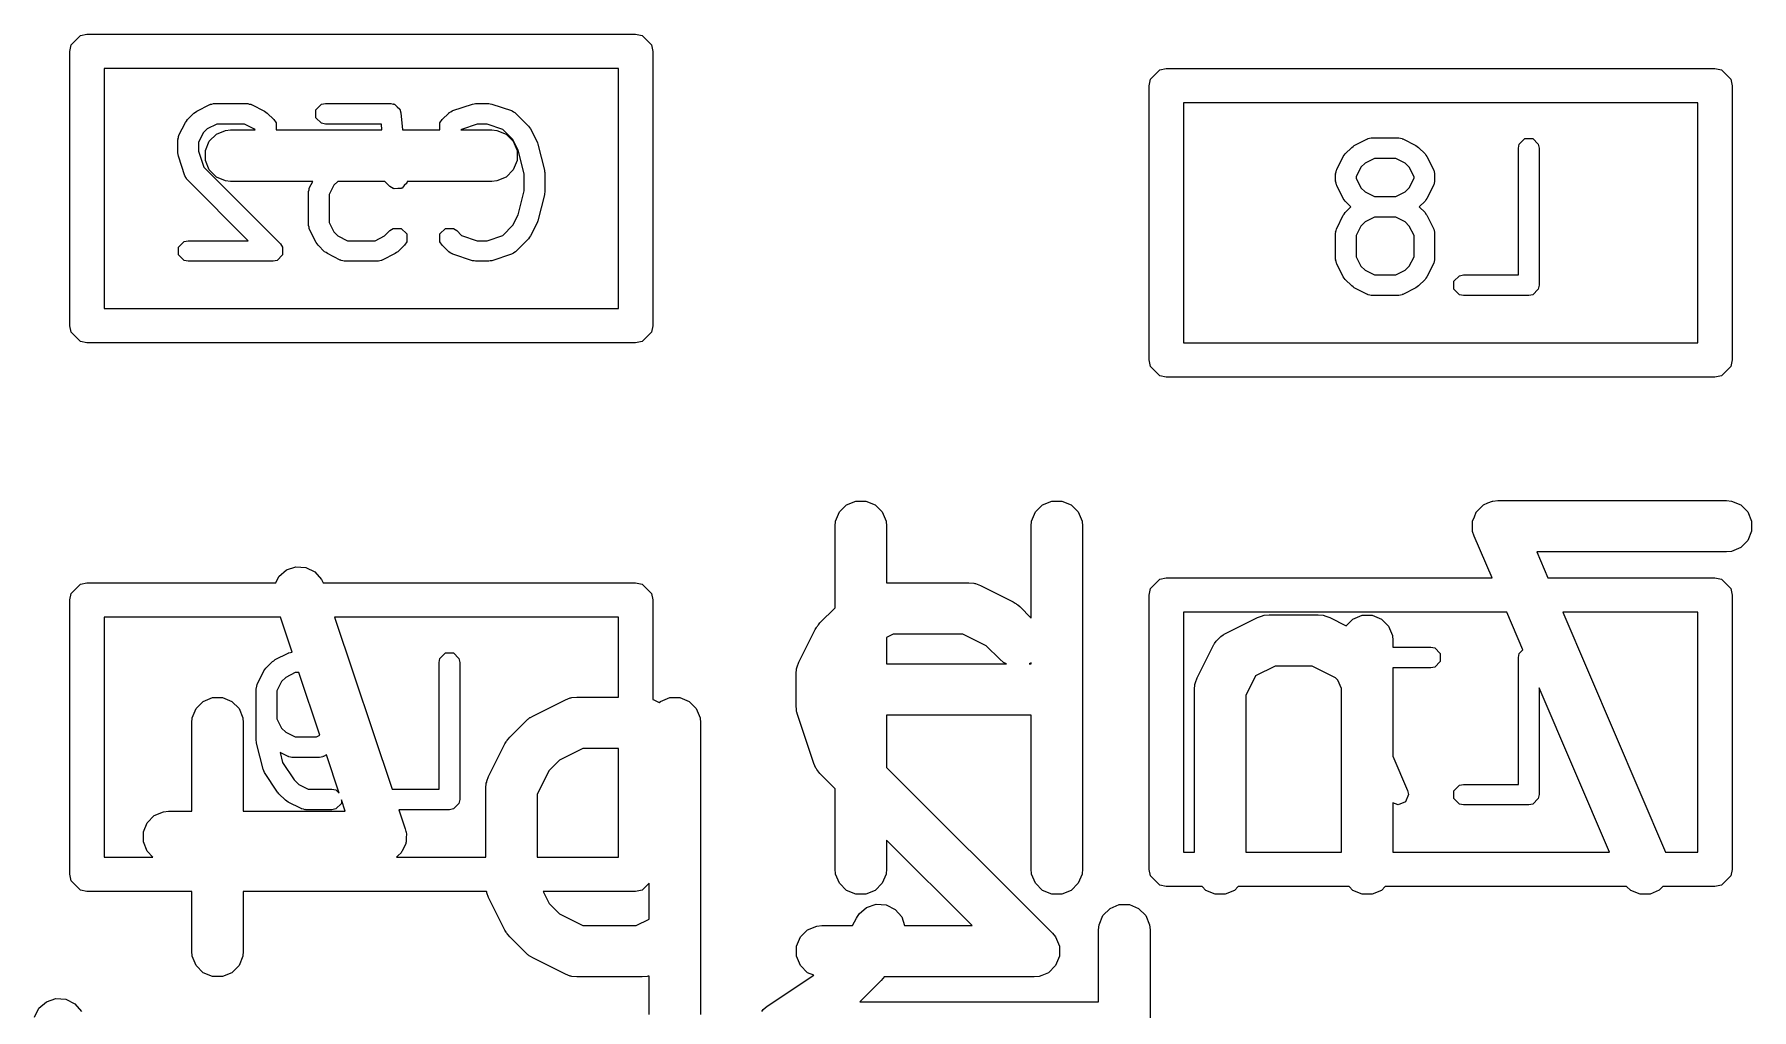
# Model space of a CAD drawing. Header units: inches. Extents: x -2.1 to 1.75, y 0.25 to 2.74.
# Drawn here: x -1.2905 to -1.0934, y 2.2031 to 2.3152 of the extents above; entities that cross this region are included whole.
import ezdxf

# ---------------------------------------------------------------- set-up
doc = ezdxf.new("R2010")
doc.units = ezdxf.units.IN
doc.header["$MEASUREMENT"] = 0
doc.layers.add('BLACK', color=250, linetype='CONTINUOUS')

msp = doc.modelspace()

# ---------------------------------------------------------------- linework, layer by layer
at = {"layer": 'BLACK', "linetype": 'CONTINUOUS'}
for p, q in [((-1.28631, 2.31394), (-1.28524, 2.31501)), ((-1.28524, 2.31501), (-1.28449, 2.31516)), ((-1.28449, 2.31516), (-1.2215, 2.31516)), ((-1.2215, 2.31516), (-1.22074, 2.31501)), ((-1.22074, 2.31501), (-1.21968, 2.31394)), ((-1.28646, 2.31319), (-1.28631, 2.31394)), ((-1.28646, 2.28169), (-1.28646, 2.31319)), ((-1.21968, 2.31394), (-1.21953, 2.31319)), ((-1.21953, 2.31319), (-1.21953, 2.28169)), ((-1.28252, 2.31122), (-1.28252, 2.28366)), ((-1.22346, 2.31122), (-1.28252, 2.31122)), ((-1.22346, 2.28366), (-1.22346, 2.31122)), ((-1.16241, 2.31001), (-1.16134, 2.31107)), ((-1.16134, 2.31107), (-1.16059, 2.31122)), ((-1.16059, 2.31122), (-1.0976, 2.31122)), ((-1.0976, 2.31122), (-1.09685, 2.31107)), ((-1.09685, 2.31107), (-1.09578, 2.31001)), ((-1.16256, 2.30925), (-1.16241, 2.31001)), ((-1.16256, 2.27776), (-1.16256, 2.30925)), ((-1.09578, 2.31001), (-1.09563, 2.30925)), ((-1.09563, 2.30925), (-1.09563, 2.27776)), ((-1.27189, 2.30633), (-1.27039, 2.30708)), ((-1.27039, 2.30708), (-1.27034, 2.3071)), ((-1.27034, 2.3071), (-1.27032, 2.30712)), ((-1.27032, 2.30712), (-1.27013, 2.30715)), ((-1.27013, 2.30715), (-1.26995, 2.3072)), ((-1.26995, 2.3072), (-1.26992, 2.3072)), ((-1.26992, 2.3072), (-1.26987, 2.30721)), ((-1.26987, 2.30721), (-1.26612, 2.30721)), ((-1.26612, 2.30721), (-1.26606, 2.3072)), ((-1.26606, 2.3072), (-1.26603, 2.3072)), ((-1.26603, 2.3072), (-1.26585, 2.30715)), ((-1.26585, 2.30715), (-1.26566, 2.30712)), ((-1.26566, 2.30712), (-1.26564, 2.3071)), ((-1.26564, 2.3071), (-1.26559, 2.30708)), ((-1.26559, 2.30708), (-1.26409, 2.30633)), ((-1.25821, 2.30648), (-1.25757, 2.30712)), ((-1.25821, 2.30557), (-1.25821, 2.30648)), ((-1.25757, 2.30712), (-1.25712, 2.30721)), ((-1.25712, 2.30721), (-1.24962, 2.30721)), ((-1.24962, 2.30721), (-1.24934, 2.30715)), ((-1.24934, 2.30715), (-1.24928, 2.30716)), ((-1.24928, 2.30716), (-1.24925, 2.30713)), ((-1.24925, 2.30713), (-1.24917, 2.30712)), ((-1.24917, 2.30712), (-1.24888, 2.30684)), ((-1.24888, 2.30684), (-1.24858, 2.30658)), ((-1.24858, 2.30658), (-1.24855, 2.3065)), ((-1.24855, 2.3065), (-1.24853, 2.30648)), ((-1.24853, 2.30648), (-1.24853, 2.30642)), ((-1.24249, 2.3064), (-1.24024, 2.30715)), ((-1.24024, 2.30715), (-1.24005, 2.30717)), ((-1.24005, 2.30717), (-1.23987, 2.30721)), ((-1.23987, 2.30721), (-1.23837, 2.30721)), ((-1.23837, 2.30721), (-1.23818, 2.30717)), ((-1.23818, 2.30717), (-1.238, 2.30715)), ((-1.238, 2.30715), (-1.23575, 2.3064)), ((-1.15862, 2.30728), (-1.15862, 2.27972)), ((-1.09957, 2.30728), (-1.15862, 2.30728)), ((-1.09957, 2.27972), (-1.09957, 2.30728)), ((-1.27392, 2.30356), (-1.27317, 2.30505)), ((-1.27317, 2.30505), (-1.27306, 2.3052)), ((-1.27306, 2.3052), (-1.27295, 2.30536)), ((-1.27295, 2.30536), (-1.2722, 2.30611)), ((-1.2722, 2.30611), (-1.27204, 2.30622)), ((-1.27204, 2.30622), (-1.27189, 2.30633)), ((-1.26959, 2.30485), (-1.27067, 2.30431)), ((-1.26639, 2.30485), (-1.26959, 2.30485)), ((-1.26532, 2.30431), (-1.26639, 2.30485)), ((-1.26409, 2.30633), (-1.26394, 2.30622)), ((-1.26394, 2.30622), (-1.26378, 2.30611)), ((-1.26378, 2.30611), (-1.26303, 2.30536)), ((-1.26303, 2.30536), (-1.26277, 2.30498)), ((-1.26277, 2.30498), (-1.26277, 2.30418)), ((-1.25757, 2.30494), (-1.25821, 2.30557)), ((-1.25712, 2.30485), (-1.25757, 2.30494)), ((-1.25069, 2.30485), (-1.25712, 2.30485)), ((-1.25062, 2.30418), (-1.25069, 2.30485)), ((-1.24853, 2.30642), (-1.24844, 2.30614)), ((-1.24844, 2.30614), (-1.24825, 2.30418)), ((-1.24396, 2.30498), (-1.2437, 2.30536)), ((-1.24396, 2.30418), (-1.24396, 2.30498)), ((-1.2437, 2.30536), (-1.24295, 2.30611)), ((-1.24295, 2.30611), (-1.2429, 2.30614)), ((-1.2429, 2.30614), (-1.24289, 2.30617)), ((-1.24289, 2.30617), (-1.24273, 2.30626)), ((-1.24273, 2.30626), (-1.24257, 2.30637)), ((-1.24257, 2.30637), (-1.24254, 2.30637)), ((-1.24254, 2.30637), (-1.24249, 2.3064)), ((-1.23968, 2.30485), (-1.24148, 2.30424)), ((-1.23856, 2.30485), (-1.23968, 2.30485)), ((-1.23676, 2.30424), (-1.23856, 2.30485)), ((-1.23575, 2.3064), (-1.23569, 2.30637)), ((-1.23569, 2.30637), (-1.23567, 2.30637)), ((-1.23567, 2.30637), (-1.23551, 2.30626)), ((-1.23551, 2.30626), (-1.23535, 2.30617)), ((-1.23535, 2.30617), (-1.23533, 2.30614)), ((-1.23533, 2.30614), (-1.23528, 2.30611)), ((-1.23528, 2.30611), (-1.23378, 2.30461)), ((-1.23378, 2.30461), (-1.23368, 2.30445)), ((-1.27405, 2.30303), (-1.27403, 2.30308)), ((-1.27405, 2.30153), (-1.27405, 2.30303)), ((-1.27404, 2.30311), (-1.27399, 2.30329)), ((-1.27403, 2.30308), (-1.27404, 2.30311)), ((-1.27399, 2.30329), (-1.27396, 2.30348)), ((-1.27396, 2.30348), (-1.27394, 2.3035)), ((-1.27394, 2.3035), (-1.27392, 2.30356)), ((-1.27114, 2.30383), (-1.27168, 2.30275)), ((-1.27168, 2.30275), (-1.27168, 2.30172)), ((-1.27067, 2.30431), (-1.27114, 2.30383)), ((-1.27089, 2.3018), (-1.27045, 2.30287)), ((-1.27045, 2.30287), (-1.26963, 2.30368)), ((-1.26963, 2.30368), (-1.26857, 2.30412)), ((-1.26857, 2.30412), (-1.26799, 2.30418)), ((-1.26799, 2.30418), (-1.26519, 2.30418)), ((-1.26519, 2.30418), (-1.26532, 2.30431)), ((-1.26277, 2.30418), (-1.25062, 2.30418)), ((-1.24825, 2.30418), (-1.24396, 2.30418)), ((-1.24148, 2.30424), (-1.24155, 2.30418)), ((-1.24155, 2.30418), (-1.23799, 2.30418)), ((-1.23799, 2.30418), (-1.23742, 2.30412)), ((-1.23742, 2.30412), (-1.23635, 2.30368)), ((-1.23559, 2.30308), (-1.23676, 2.30424)), ((-1.23635, 2.30368), (-1.23554, 2.30287)), ((-1.23498, 2.30186), (-1.23559, 2.30308)), ((-1.23554, 2.30287), (-1.2351, 2.3018)), ((-1.23368, 2.30445), (-1.23356, 2.3043)), ((-1.23356, 2.3043), (-1.23281, 2.30281)), ((-1.23281, 2.30281), (-1.23278, 2.30268)), ((-1.23278, 2.30268), (-1.23272, 2.30256)), ((-1.23272, 2.30256), (-1.23197, 2.29956)), ((-1.139, 2.3024), (-1.1375, 2.30315)), ((-1.1375, 2.30315), (-1.13744, 2.30316)), ((-1.13744, 2.30316), (-1.13742, 2.30318)), ((-1.13742, 2.30318), (-1.13724, 2.30322)), ((-1.13724, 2.30322), (-1.13705, 2.30327)), ((-1.13705, 2.30327), (-1.13703, 2.30326)), ((-1.13703, 2.30326), (-1.13697, 2.30327)), ((-1.13697, 2.30327), (-1.13397, 2.30327)), ((-1.13397, 2.30327), (-1.13391, 2.30326)), ((-1.13391, 2.30326), (-1.13389, 2.30327)), ((-1.13389, 2.30327), (-1.1337, 2.30322)), ((-1.1337, 2.30322), (-1.13352, 2.30318)), ((-1.13352, 2.30318), (-1.1335, 2.30316)), ((-1.1335, 2.30316), (-1.13344, 2.30315)), ((-1.13344, 2.30315), (-1.13194, 2.3024)), ((-1.12015, 2.30209), (-1.12006, 2.30254)), ((-1.12006, 2.30254), (-1.11942, 2.30318)), ((-1.11942, 2.30318), (-1.11852, 2.30318)), ((-1.11852, 2.30318), (-1.11788, 2.30254)), ((-1.11788, 2.30254), (-1.11779, 2.30209)), ((-1.27401, 2.30134), (-1.27405, 2.30153)), ((-1.27399, 2.30115), (-1.27401, 2.30134)), ((-1.27324, 2.2989), (-1.27399, 2.30115)), ((-1.27168, 2.30172), (-1.27108, 2.29992)), ((-1.27089, 2.30065), (-1.27089, 2.3018)), ((-1.27045, 2.29959), (-1.27089, 2.30065)), ((-1.2351, 2.30065), (-1.23554, 2.29959)), ((-1.2351, 2.3018), (-1.2351, 2.30065)), ((-1.2343, 2.29913), (-1.23498, 2.30186)), ((-1.14102, 2.29962), (-1.14027, 2.30112)), ((-1.14027, 2.30112), (-1.14016, 2.30127)), ((-1.14016, 2.30127), (-1.14005, 2.30142)), ((-1.14005, 2.30142), (-1.1393, 2.30217)), ((-1.1393, 2.30217), (-1.13915, 2.30228)), ((-1.13915, 2.30228), (-1.139, 2.3024)), ((-1.13669, 2.30091), (-1.13777, 2.30037)), ((-1.13425, 2.30091), (-1.13669, 2.30091)), ((-1.13317, 2.30037), (-1.13425, 2.30091)), ((-1.13194, 2.3024), (-1.13179, 2.30228)), ((-1.13179, 2.30228), (-1.13163, 2.30217)), ((-1.13163, 2.30217), (-1.13088, 2.30142)), ((-1.13088, 2.30142), (-1.13078, 2.30127)), ((-1.13078, 2.30127), (-1.13066, 2.30112)), ((-1.13066, 2.30112), (-1.12991, 2.29962)), ((-1.12015, 2.28752), (-1.12015, 2.30209)), ((-1.11779, 2.30209), (-1.11779, 2.28634)), ((-1.27321, 2.29885), (-1.27324, 2.2989)), ((-1.27321, 2.29883), (-1.27321, 2.29885)), ((-1.2731, 2.29867), (-1.27321, 2.29883)), ((-1.27301, 2.2985), (-1.2731, 2.29867)), ((-1.27108, 2.29992), (-1.26228, 2.29111)), ((-1.26963, 2.29877), (-1.27045, 2.29959)), ((-1.26857, 2.29833), (-1.26963, 2.29877)), ((-1.23635, 2.29877), (-1.23742, 2.29833)), ((-1.23554, 2.29959), (-1.23635, 2.29877)), ((-1.2343, 2.29717), (-1.2343, 2.29913)), ((-1.23197, 2.29956), (-1.23197, 2.29942)), ((-1.23197, 2.29942), (-1.23194, 2.29928)), ((-1.23194, 2.29928), (-1.23194, 2.29703)), ((-1.14115, 2.29917), (-1.1411, 2.29936)), ((-1.14114, 2.29915), (-1.14115, 2.29917)), ((-1.14115, 2.29909), (-1.14114, 2.29915)), ((-1.14115, 2.29834), (-1.14115, 2.29909)), ((-1.1411, 2.29936), (-1.14106, 2.29954)), ((-1.14106, 2.29954), (-1.14104, 2.29956)), ((-1.14104, 2.29956), (-1.14102, 2.29962)), ((-1.13825, 2.29989), (-1.13879, 2.29881)), ((-1.13879, 2.29881), (-1.13879, 2.29862)), ((-1.13879, 2.29862), (-1.13825, 2.29754)), ((-1.13777, 2.30037), (-1.13825, 2.29989)), ((-1.13269, 2.29989), (-1.13317, 2.30037)), ((-1.13215, 2.29881), (-1.13269, 2.29989)), ((-1.13269, 2.29754), (-1.13215, 2.29862)), ((-1.13215, 2.29862), (-1.13215, 2.29881)), ((-1.12991, 2.29962), (-1.1299, 2.29956)), ((-1.1299, 2.29956), (-1.12988, 2.29954)), ((-1.12988, 2.29954), (-1.12984, 2.29936)), ((-1.12984, 2.29936), (-1.12979, 2.29917)), ((-1.12979, 2.29917), (-1.1298, 2.29915)), ((-1.1298, 2.29915), (-1.12979, 2.29909)), ((-1.12979, 2.29909), (-1.12979, 2.29834)), ((-1.27298, 2.29849), (-1.27301, 2.2985)), ((-1.27295, 2.29844), (-1.27298, 2.29849)), ((-1.26597, 2.29146), (-1.27295, 2.29844)), ((-1.26799, 2.29827), (-1.26857, 2.29833)), ((-1.25856, 2.29827), (-1.26799, 2.29827)), ((-1.25905, 2.29703), (-1.25904, 2.29709)), ((-1.25905, 2.29328), (-1.25905, 2.29703)), ((-1.25904, 2.29711), (-1.25899, 2.29729)), ((-1.25904, 2.29709), (-1.25904, 2.29711)), ((-1.25899, 2.29729), (-1.25896, 2.29748)), ((-1.25896, 2.29748), (-1.25894, 2.2975)), ((-1.25894, 2.2975), (-1.25892, 2.29756)), ((-1.25892, 2.29756), (-1.25856, 2.29827)), ((-1.25615, 2.29783), (-1.25669, 2.29675)), ((-1.25669, 2.29675), (-1.25669, 2.29356)), ((-1.2557, 2.29827), (-1.25615, 2.29783)), ((-1.25028, 2.29827), (-1.2557, 2.29827)), ((-1.2497, 2.29769), (-1.25028, 2.29827)), ((-1.24932, 2.29744), (-1.2497, 2.29769)), ((-1.24926, 2.29744), (-1.24932, 2.29744)), ((-1.24921, 2.2974), (-1.24926, 2.29744)), ((-1.24881, 2.29744), (-1.24921, 2.2974)), ((-1.24842, 2.29744), (-1.24881, 2.29744)), ((-1.24837, 2.29748), (-1.24842, 2.29744)), ((-1.24831, 2.29749), (-1.24837, 2.29748)), ((-1.24806, 2.29779), (-1.24831, 2.29749)), ((-1.24778, 2.29808), (-1.24806, 2.29779)), ((-1.24774, 2.29819), (-1.24778, 2.29814)), ((-1.24778, 2.29814), (-1.24778, 2.29808)), ((-1.24773, 2.29827), (-1.24774, 2.29819)), ((-1.23799, 2.29827), (-1.24773, 2.29827)), ((-1.23742, 2.29833), (-1.23799, 2.29827)), ((-1.23498, 2.29444), (-1.2343, 2.29717)), ((-1.23197, 2.29674), (-1.23272, 2.29374)), ((-1.23194, 2.29703), (-1.23197, 2.29689)), ((-1.23197, 2.29689), (-1.23197, 2.29674)), ((-1.14114, 2.29828), (-1.14115, 2.29834)), ((-1.14115, 2.29826), (-1.14114, 2.29828)), ((-1.1411, 2.29807), (-1.14115, 2.29826)), ((-1.14106, 2.29789), (-1.1411, 2.29807)), ((-1.14104, 2.29787), (-1.14106, 2.29789)), ((-1.14102, 2.29781), (-1.14104, 2.29787)), ((-1.14027, 2.29631), (-1.14102, 2.29781)), ((-1.13825, 2.29754), (-1.13777, 2.29706)), ((-1.13777, 2.29706), (-1.13669, 2.29652)), ((-1.13425, 2.29652), (-1.13317, 2.29706)), ((-1.13317, 2.29706), (-1.13269, 2.29754)), ((-1.12991, 2.29781), (-1.13066, 2.29631)), ((-1.1299, 2.29787), (-1.12991, 2.29781)), ((-1.12988, 2.29789), (-1.1299, 2.29787)), ((-1.12984, 2.29807), (-1.12988, 2.29789)), ((-1.12979, 2.29826), (-1.12984, 2.29807)), ((-1.12979, 2.29834), (-1.1298, 2.29828)), ((-1.1298, 2.29828), (-1.12979, 2.29826)), ((-1.14016, 2.29616), (-1.14027, 2.29631)), ((-1.14005, 2.29601), (-1.14016, 2.29616)), ((-1.14016, 2.29452), (-1.14005, 2.29468)), ((-1.13939, 2.29534), (-1.14005, 2.29601)), ((-1.14005, 2.29468), (-1.13939, 2.29534)), ((-1.13669, 2.29652), (-1.13425, 2.29652)), ((-1.13088, 2.29601), (-1.13155, 2.29534)), ((-1.13155, 2.29534), (-1.13088, 2.29468)), ((-1.13078, 2.29616), (-1.13088, 2.29601)), ((-1.13088, 2.29468), (-1.13078, 2.29452)), ((-1.13066, 2.29631), (-1.13078, 2.29616)), ((-1.25904, 2.29322), (-1.25905, 2.29328)), ((-1.25904, 2.29319), (-1.25904, 2.29322)), ((-1.25899, 2.29301), (-1.25904, 2.29319)), ((-1.25896, 2.29283), (-1.25899, 2.29301)), ((-1.25894, 2.29281), (-1.25896, 2.29283)), ((-1.25892, 2.29275), (-1.25894, 2.29281)), ((-1.25817, 2.29125), (-1.25892, 2.29275)), ((-1.25669, 2.29356), (-1.25615, 2.29248)), ((-1.2497, 2.29261), (-1.24932, 2.29287)), ((-1.24932, 2.29287), (-1.24842, 2.29287)), ((-1.24842, 2.29287), (-1.24778, 2.29223)), ((-1.24396, 2.29223), (-1.24332, 2.29287)), ((-1.24332, 2.29287), (-1.24242, 2.29287)), ((-1.24242, 2.29287), (-1.24203, 2.29261)), ((-1.23676, 2.29206), (-1.23559, 2.29323)), ((-1.23559, 2.29323), (-1.23498, 2.29444)), ((-1.23281, 2.2935), (-1.23356, 2.292)), ((-1.23278, 2.29362), (-1.23281, 2.2935)), ((-1.23272, 2.29374), (-1.23278, 2.29362)), ((-1.1411, 2.29261), (-1.14106, 2.29279)), ((-1.14106, 2.29279), (-1.14104, 2.29281)), ((-1.14104, 2.29281), (-1.14102, 2.29287)), ((-1.14102, 2.29287), (-1.14027, 2.29437)), ((-1.14027, 2.29437), (-1.14016, 2.29452)), ((-1.13825, 2.29314), (-1.13879, 2.29206)), ((-1.13777, 2.29362), (-1.13825, 2.29314)), ((-1.13669, 2.29416), (-1.13777, 2.29362)), ((-1.13425, 2.29416), (-1.13669, 2.29416)), ((-1.13317, 2.29362), (-1.13425, 2.29416)), ((-1.13269, 2.29314), (-1.13317, 2.29362)), ((-1.13215, 2.29206), (-1.13269, 2.29314)), ((-1.13078, 2.29452), (-1.13066, 2.29437)), ((-1.13066, 2.29437), (-1.12991, 2.29287)), ((-1.12991, 2.29287), (-1.1299, 2.29281)), ((-1.1299, 2.29281), (-1.12988, 2.29279)), ((-1.12988, 2.29279), (-1.12984, 2.29261)), ((-1.27396, 2.29073), (-1.27332, 2.29137)), ((-1.27396, 2.28983), (-1.27396, 2.29073)), ((-1.27332, 2.29137), (-1.27286, 2.29146)), ((-1.27286, 2.29146), (-1.26597, 2.29146)), ((-1.26228, 2.29111), (-1.26202, 2.29073)), ((-1.26202, 2.29073), (-1.26202, 2.29073)), ((-1.26202, 2.29073), (-1.26202, 2.29073)), ((-1.26202, 2.29073), (-1.26202, 2.28983)), ((-1.25806, 2.2911), (-1.25817, 2.29125)), ((-1.25795, 2.29094), (-1.25806, 2.2911)), ((-1.2572, 2.29019), (-1.25795, 2.29094)), ((-1.25615, 2.29248), (-1.25567, 2.292)), ((-1.25567, 2.292), (-1.25459, 2.29146)), ((-1.25459, 2.29146), (-1.2514, 2.29146)), ((-1.2514, 2.29146), (-1.25032, 2.292)), ((-1.25032, 2.292), (-1.2497, 2.29261)), ((-1.24803, 2.29094), (-1.24878, 2.29019)), ((-1.24778, 2.29133), (-1.24803, 2.29094)), ((-1.24778, 2.29223), (-1.24778, 2.29133)), ((-1.24396, 2.29133), (-1.24396, 2.29223)), ((-1.2437, 2.29094), (-1.24396, 2.29133)), ((-1.24295, 2.29019), (-1.2437, 2.29094)), ((-1.24203, 2.29261), (-1.24148, 2.29206)), ((-1.24148, 2.29206), (-1.23968, 2.29146)), ((-1.23968, 2.29146), (-1.23856, 2.29146)), ((-1.23856, 2.29146), (-1.23676, 2.29206)), ((-1.23378, 2.29169), (-1.23528, 2.29019)), ((-1.23368, 2.29185), (-1.23378, 2.29169)), ((-1.23356, 2.292), (-1.23368, 2.29185)), ((-1.14115, 2.29242), (-1.1411, 2.29261)), ((-1.14114, 2.2924), (-1.14115, 2.29242)), ((-1.14115, 2.29234), (-1.14114, 2.2924)), ((-1.14115, 2.28934), (-1.14115, 2.29234)), ((-1.13879, 2.29206), (-1.13879, 2.28962)), ((-1.13215, 2.28962), (-1.13215, 2.29206)), ((-1.12984, 2.29261), (-1.12979, 2.29242)), ((-1.12979, 2.29242), (-1.1298, 2.2924)), ((-1.1298, 2.2924), (-1.12979, 2.29234)), ((-1.12979, 2.29234), (-1.12979, 2.28934)), ((-1.27332, 2.28919), (-1.27396, 2.28983)), ((-1.27286, 2.2891), (-1.27332, 2.28919)), ((-1.26312, 2.2891), (-1.27286, 2.2891)), ((-1.26266, 2.28919), (-1.26312, 2.2891)), ((-1.26202, 2.28983), (-1.26266, 2.28919)), ((-1.26202, 2.28983), (-1.26202, 2.28983)), ((-1.26202, 2.28983), (-1.26202, 2.28983)), ((-1.25704, 2.29009), (-1.2572, 2.29019)), ((-1.25689, 2.28997), (-1.25704, 2.29009)), ((-1.2554, 2.28922), (-1.25689, 2.28997)), ((-1.25534, 2.28921), (-1.2554, 2.28922)), ((-1.25532, 2.28919), (-1.25534, 2.28921)), ((-1.25513, 2.28915), (-1.25532, 2.28919)), ((-1.25495, 2.2891), (-1.25513, 2.28915)), ((-1.25493, 2.28911), (-1.25495, 2.2891)), ((-1.25487, 2.2891), (-1.25493, 2.28911)), ((-1.25112, 2.2891), (-1.25487, 2.2891)), ((-1.25106, 2.28911), (-1.25112, 2.2891)), ((-1.25103, 2.2891), (-1.25106, 2.28911)), ((-1.25085, 2.28915), (-1.25103, 2.2891)), ((-1.25067, 2.28919), (-1.25085, 2.28915)), ((-1.25065, 2.28921), (-1.25067, 2.28919)), ((-1.25059, 2.28922), (-1.25065, 2.28921)), ((-1.24909, 2.28997), (-1.25059, 2.28922)), ((-1.24894, 2.29009), (-1.24909, 2.28997)), ((-1.24878, 2.29019), (-1.24894, 2.29009)), ((-1.2429, 2.29016), (-1.24295, 2.29019)), ((-1.24289, 2.29014), (-1.2429, 2.29016)), ((-1.24273, 2.29004), (-1.24289, 2.29014)), ((-1.24257, 2.28994), (-1.24273, 2.29004)), ((-1.24254, 2.28994), (-1.24257, 2.28994)), ((-1.24249, 2.28991), (-1.24254, 2.28994)), ((-1.24024, 2.28916), (-1.24249, 2.28991)), ((-1.24005, 2.28913), (-1.24024, 2.28916)), ((-1.23987, 2.2891), (-1.24005, 2.28913)), ((-1.23837, 2.2891), (-1.23987, 2.2891)), ((-1.23818, 2.28913), (-1.23837, 2.2891)), ((-1.238, 2.28916), (-1.23818, 2.28913)), ((-1.23575, 2.28991), (-1.238, 2.28916)), ((-1.23569, 2.28994), (-1.23575, 2.28991)), ((-1.23567, 2.28994), (-1.23569, 2.28994)), ((-1.23551, 2.29004), (-1.23567, 2.28994)), ((-1.23535, 2.29014), (-1.23551, 2.29004)), ((-1.23533, 2.29016), (-1.23535, 2.29014)), ((-1.23528, 2.29019), (-1.23533, 2.29016)), ((-1.14114, 2.28928), (-1.14115, 2.28934)), ((-1.14115, 2.28926), (-1.14114, 2.28928)), ((-1.1411, 2.28907), (-1.14115, 2.28926)), ((-1.14106, 2.28889), (-1.1411, 2.28907)), ((-1.14104, 2.28887), (-1.14106, 2.28889)), ((-1.14102, 2.28881), (-1.14104, 2.28887)), ((-1.14027, 2.28731), (-1.14102, 2.28881)), ((-1.13879, 2.28962), (-1.13825, 2.28854)), ((-1.13269, 2.28854), (-1.13215, 2.28962)), ((-1.12991, 2.28881), (-1.13066, 2.28731)), ((-1.1299, 2.28887), (-1.12991, 2.28881)), ((-1.12988, 2.28889), (-1.1299, 2.28887)), ((-1.12984, 2.28907), (-1.12988, 2.28889)), ((-1.12979, 2.28926), (-1.12984, 2.28907)), ((-1.12979, 2.28934), (-1.1298, 2.28928)), ((-1.1298, 2.28928), (-1.12979, 2.28926)), ((-1.14016, 2.28716), (-1.14027, 2.28731)), ((-1.14005, 2.28701), (-1.14016, 2.28716)), ((-1.1393, 2.28626), (-1.14005, 2.28701)), ((-1.13825, 2.28854), (-1.13777, 2.28806)), ((-1.13777, 2.28806), (-1.13669, 2.28752)), ((-1.13669, 2.28752), (-1.13425, 2.28752)), ((-1.13425, 2.28752), (-1.13317, 2.28806)), ((-1.13317, 2.28806), (-1.13269, 2.28854)), ((-1.13088, 2.28701), (-1.13163, 2.28626)), ((-1.13078, 2.28716), (-1.13088, 2.28701)), ((-1.13066, 2.28731), (-1.13078, 2.28716)), ((-1.12756, 2.28679), (-1.12692, 2.28743)), ((-1.12756, 2.28589), (-1.12756, 2.28679)), ((-1.12692, 2.28743), (-1.12647, 2.28752)), ((-1.12647, 2.28752), (-1.12015, 2.28752)), ((-1.13915, 2.28615), (-1.1393, 2.28626)), ((-1.139, 2.28603), (-1.13915, 2.28615)), ((-1.1375, 2.28529), (-1.139, 2.28603)), ((-1.13744, 2.28527), (-1.1375, 2.28529)), ((-1.13742, 2.28525), (-1.13744, 2.28527)), ((-1.13723, 2.28521), (-1.13742, 2.28525)), ((-1.13705, 2.28516), (-1.13723, 2.28521)), ((-1.13703, 2.28517), (-1.13705, 2.28516)), ((-1.13697, 2.28516), (-1.13703, 2.28517)), ((-1.13397, 2.28516), (-1.13697, 2.28516)), ((-1.13391, 2.28517), (-1.13397, 2.28516)), ((-1.13389, 2.28516), (-1.13391, 2.28517)), ((-1.1337, 2.28521), (-1.13389, 2.28516)), ((-1.13352, 2.28525), (-1.1337, 2.28521)), ((-1.1335, 2.28527), (-1.13352, 2.28525)), ((-1.13344, 2.28529), (-1.1335, 2.28527)), ((-1.13194, 2.28603), (-1.13344, 2.28529)), ((-1.13179, 2.28615), (-1.13194, 2.28603)), ((-1.13163, 2.28626), (-1.13179, 2.28615)), ((-1.12692, 2.28525), (-1.12756, 2.28589)), ((-1.12647, 2.28516), (-1.12692, 2.28525)), ((-1.11897, 2.28516), (-1.12647, 2.28516)), ((-1.11852, 2.28525), (-1.11897, 2.28516)), ((-1.11788, 2.28589), (-1.11852, 2.28525)), ((-1.11779, 2.28634), (-1.11788, 2.28589)), ((-1.28252, 2.28366), (-1.22346, 2.28366)), ((-1.28631, 2.28094), (-1.28646, 2.28169)), ((-1.28524, 2.27987), (-1.28631, 2.28094)), ((-1.21968, 2.28094), (-1.22074, 2.27987)), ((-1.21953, 2.28169), (-1.21968, 2.28094)), ((-1.28449, 2.27972), (-1.28524, 2.27987)), ((-1.2215, 2.27972), (-1.28449, 2.27972)), ((-1.22074, 2.27987), (-1.2215, 2.27972)), ((-1.15862, 2.27972), (-1.09957, 2.27972)), ((-1.16241, 2.277), (-1.16256, 2.27776)), ((-1.16134, 2.27594), (-1.16241, 2.277)), ((-1.09578, 2.277), (-1.09685, 2.27594)), ((-1.09563, 2.27776), (-1.09578, 2.277)), ((-1.16059, 2.27579), (-1.16134, 2.27594)), ((-1.0976, 2.27579), (-1.16059, 2.27579)), ((-1.09685, 2.27594), (-1.0976, 2.27579)), ((-1.1981, 2.26031), (-1.19729, 2.26112)), ((-1.19729, 2.26112), (-1.19622, 2.26156)), ((-1.19622, 2.26156), (-1.19507, 2.26156)), ((-1.19507, 2.26156), (-1.19401, 2.26112)), ((-1.19401, 2.26112), (-1.19319, 2.26031)), ((-1.17561, 2.26031), (-1.17479, 2.26112)), ((-1.17479, 2.26112), (-1.17373, 2.26156)), ((-1.17373, 2.26156), (-1.17258, 2.26156)), ((-1.17258, 2.26156), (-1.17151, 2.26112)), ((-1.17151, 2.26112), (-1.1707, 2.26031)), ((-1.12419, 2.26111), (-1.12417, 2.26112)), ((-1.12417, 2.26112), (-1.12366, 2.26134)), ((-1.12366, 2.26134), (-1.12314, 2.26156)), ((-1.12314, 2.26156), (-1.12313, 2.26156)), ((-1.12313, 2.26156), (-1.12311, 2.26156)), ((-1.12311, 2.26156), (-1.12253, 2.26162)), ((-1.12253, 2.26162), (-1.09629, 2.26162)), ((-1.09629, 2.26162), (-1.09571, 2.26156)), ((-1.09571, 2.26156), (-1.09465, 2.26112)), ((-1.09465, 2.26112), (-1.09383, 2.26031)), ((-1.1986, 2.25867), (-1.19854, 2.25924)), ((-1.19854, 2.25924), (-1.1981, 2.26031)), ((-1.19319, 2.26031), (-1.19275, 2.25924)), ((-1.19275, 2.25924), (-1.1927, 2.25867)), ((-1.1761, 2.25867), (-1.17605, 2.25924)), ((-1.17605, 2.25924), (-1.17561, 2.26031)), ((-1.1707, 2.26031), (-1.17026, 2.25924)), ((-1.17026, 2.25924), (-1.1702, 2.25867)), ((-1.12544, 2.25921), (-1.12543, 2.25923)), ((-1.12543, 2.25865), (-1.12544, 2.25921)), ((-1.12543, 2.25924), (-1.12522, 2.25976)), ((-1.12543, 2.25923), (-1.12543, 2.25924)), ((-1.12522, 2.25976), (-1.12501, 2.26028)), ((-1.12501, 2.26028), (-1.12499, 2.26029)), ((-1.12499, 2.26031), (-1.12459, 2.2607)), ((-1.12499, 2.26029), (-1.12499, 2.26031)), ((-1.12459, 2.2607), (-1.1242, 2.2611)), ((-1.1242, 2.2611), (-1.12419, 2.26111)), ((-1.09383, 2.26031), (-1.09339, 2.25924)), ((-1.09339, 2.25924), (-1.09339, 2.25809)), ((-1.1986, 2.24929), (-1.1986, 2.25867)), ((-1.1927, 2.25867), (-1.1927, 2.25217)), ((-1.1761, 2.24812), (-1.1761, 2.25867)), ((-1.1702, 2.25867), (-1.1702, 2.2193)), ((-1.12543, 2.25809), (-1.12543, 2.25865)), ((-1.12542, 2.25808), (-1.12543, 2.25809)), ((-1.12542, 2.25806), (-1.12542, 2.25808)), ((-1.12525, 2.25751), (-1.12542, 2.25806)), ((-1.12319, 2.25272), (-1.12525, 2.25751)), ((-1.09339, 2.25809), (-1.09383, 2.25703)), ((-1.09629, 2.25572), (-1.11805, 2.25572)), ((-1.11805, 2.25572), (-1.11677, 2.25272)), ((-1.09571, 2.25577), (-1.09629, 2.25572)), ((-1.09465, 2.25621), (-1.09571, 2.25577)), ((-1.09383, 2.25703), (-1.09465, 2.25621)), ((-1.26245, 2.2529), (-1.26158, 2.25366)), ((-1.26158, 2.25366), (-1.26049, 2.25402)), ((-1.26049, 2.25402), (-1.25934, 2.25394)), ((-1.25934, 2.25394), (-1.25831, 2.25343)), ((-1.25831, 2.25343), (-1.25755, 2.25256)), ((-1.28631, 2.25095), (-1.28524, 2.25202)), ((-1.28524, 2.25202), (-1.28449, 2.25217)), ((-1.28449, 2.25217), (-1.26282, 2.25217)), ((-1.26282, 2.25217), (-1.26245, 2.2529)), ((-1.25755, 2.25256), (-1.25738, 2.25217)), ((-1.25738, 2.25217), (-1.2215, 2.25217)), ((-1.2215, 2.25217), (-1.22074, 2.25202)), ((-1.22074, 2.25202), (-1.21968, 2.25095)), ((-1.1927, 2.25217), (-1.19262, 2.25217)), ((-1.19262, 2.25217), (-1.18325, 2.25217)), ((-1.18325, 2.25217), (-1.18267, 2.25212)), ((-1.18267, 2.25212), (-1.18258, 2.25208)), ((-1.18258, 2.25208), (-1.18247, 2.25207)), ((-1.18247, 2.25207), (-1.18193, 2.25186)), ((-1.18193, 2.25186), (-1.17818, 2.24999)), ((-1.16256, 2.25075), (-1.16241, 2.2515)), ((-1.16241, 2.2515), (-1.16134, 2.25257)), ((-1.16134, 2.25257), (-1.16059, 2.25272)), ((-1.16059, 2.25272), (-1.12319, 2.25272)), ((-1.11677, 2.25272), (-1.0976, 2.25272)), ((-1.0976, 2.25272), (-1.09685, 2.25257)), ((-1.09685, 2.25257), (-1.09578, 2.2515)), ((-1.09578, 2.2515), (-1.09563, 2.25075)), ((-1.28646, 2.2502), (-1.28631, 2.25095)), ((-1.28646, 2.2187), (-1.28646, 2.2502)), ((-1.21968, 2.25095), (-1.21953, 2.2502)), ((-1.21953, 2.2502), (-1.21953, 2.23878)), ((-1.20034, 2.24756), (-1.1986, 2.24929)), ((-1.17818, 2.24999), (-1.17793, 2.24983)), ((-1.17793, 2.24983), (-1.17786, 2.2498)), ((-1.17786, 2.2498), (-1.17778, 2.24973)), ((-1.17778, 2.24973), (-1.17769, 2.24968)), ((-1.17769, 2.24968), (-1.17764, 2.24962)), ((-1.17764, 2.24962), (-1.17741, 2.24943)), ((-1.17741, 2.24943), (-1.1761, 2.24812)), ((-1.16256, 2.21925), (-1.16256, 2.25075)), ((-1.09563, 2.25075), (-1.09563, 2.21925)), ((-1.28252, 2.24823), (-1.28252, 2.22067)), ((-1.26227, 2.24823), (-1.28252, 2.24823)), ((-1.26093, 2.24421), (-1.26227, 2.24823)), ((-1.25605, 2.24823), (-1.24946, 2.22847)), ((-1.22346, 2.24823), (-1.25605, 2.24823)), ((-1.22346, 2.23905), (-1.22346, 2.24823)), ((-1.20058, 2.24728), (-1.20052, 2.24733)), ((-1.20052, 2.24733), (-1.20034, 2.24756)), ((-1.15862, 2.24878), (-1.15862, 2.22122)), ((-1.12151, 2.24878), (-1.15862, 2.24878)), ((-1.15385, 2.24631), (-1.1501, 2.24819)), ((-1.1501, 2.24819), (-1.14956, 2.24839)), ((-1.14956, 2.24839), (-1.14945, 2.2484)), ((-1.14945, 2.2484), (-1.14936, 2.24844)), ((-1.14936, 2.24844), (-1.14878, 2.2485)), ((-1.14878, 2.2485), (-1.14316, 2.2485)), ((-1.14316, 2.2485), (-1.14258, 2.24844)), ((-1.14258, 2.24844), (-1.14248, 2.2484)), ((-1.14248, 2.2484), (-1.14238, 2.24839)), ((-1.14238, 2.24839), (-1.14183, 2.24819)), ((-1.14183, 2.24819), (-1.13994, 2.24724)), ((-1.13994, 2.24724), (-1.13917, 2.248)), ((-1.13917, 2.248), (-1.13811, 2.24844)), ((-1.13811, 2.24844), (-1.13695, 2.24844)), ((-1.13695, 2.24844), (-1.13589, 2.248)), ((-1.13589, 2.248), (-1.13508, 2.24719)), ((-1.11965, 2.24445), (-1.12151, 2.24878)), ((-1.11508, 2.24878), (-1.10327, 2.22122)), ((-1.09957, 2.24878), (-1.11508, 2.24878)), ((-1.09957, 2.22122), (-1.09957, 2.24878)), ((-1.20276, 2.24304), (-1.20089, 2.24679)), ((-1.20089, 2.24679), (-1.20073, 2.24704)), ((-1.20073, 2.24704), (-1.2007, 2.24711)), ((-1.2007, 2.24711), (-1.20064, 2.24719)), ((-1.20064, 2.24719), (-1.20058, 2.24728)), ((-1.19193, 2.24627), (-1.1927, 2.24588)), ((-1.1927, 2.24588), (-1.1927, 2.24287)), ((-1.18395, 2.24627), (-1.19193, 2.24627)), ((-1.18125, 2.24492), (-1.18395, 2.24627)), ((-1.15505, 2.24519), (-1.15486, 2.24548)), ((-1.15486, 2.24548), (-1.15458, 2.24572)), ((-1.15458, 2.24572), (-1.15434, 2.246)), ((-1.15434, 2.246), (-1.15405, 2.24619)), ((-1.15405, 2.24619), (-1.15399, 2.24624)), ((-1.15399, 2.24624), (-1.15395, 2.24625)), ((-1.15395, 2.24625), (-1.15385, 2.24631)), ((-1.13508, 2.24719), (-1.13463, 2.24612)), ((-1.13463, 2.24612), (-1.13458, 2.24555)), ((-1.13458, 2.24555), (-1.13458, 2.24477)), ((-1.26289, 2.24334), (-1.26139, 2.24409)), ((-1.26139, 2.24409), (-1.26134, 2.24411)), ((-1.26134, 2.24411), (-1.26132, 2.24413)), ((-1.26132, 2.24413), (-1.26113, 2.24416)), ((-1.26113, 2.24416), (-1.26095, 2.24421)), ((-1.26095, 2.24421), (-1.26093, 2.24421)), ((-1.24405, 2.24303), (-1.24396, 2.24349)), ((-1.24396, 2.24349), (-1.24332, 2.24413)), ((-1.24332, 2.24413), (-1.24242, 2.24413)), ((-1.24242, 2.24413), (-1.24178, 2.24349)), ((-1.24178, 2.24349), (-1.24169, 2.24303)), ((-1.17971, 2.24338), (-1.18125, 2.24492)), ((-1.17927, 2.24302), (-1.17971, 2.24338)), ((-1.15704, 2.24124), (-1.15517, 2.24499)), ((-1.15517, 2.24499), (-1.15511, 2.24509)), ((-1.15511, 2.24509), (-1.15509, 2.24513)), ((-1.15509, 2.24513), (-1.15505, 2.24519)), ((-1.13458, 2.24477), (-1.13022, 2.24477)), ((-1.13022, 2.24477), (-1.12977, 2.24468)), ((-1.12977, 2.24468), (-1.12913, 2.24404)), ((-1.12913, 2.24404), (-1.12913, 2.24313)), ((-1.12015, 2.24359), (-1.12006, 2.24404)), ((-1.12015, 2.22902), (-1.12015, 2.24359)), ((-1.12006, 2.24404), (-1.11965, 2.24445)), ((-1.26492, 2.24056), (-1.26417, 2.24206)), ((-1.26417, 2.24206), (-1.26406, 2.24221)), ((-1.26406, 2.24221), (-1.26395, 2.24237)), ((-1.26395, 2.24237), (-1.2632, 2.24312)), ((-1.2632, 2.24312), (-1.26304, 2.24322)), ((-1.26304, 2.24322), (-1.26289, 2.24334)), ((-1.26059, 2.24185), (-1.26167, 2.24131)), ((-1.26015, 2.24185), (-1.26059, 2.24185)), ((-1.25775, 2.23466), (-1.26015, 2.24185)), ((-1.24405, 2.22847), (-1.24405, 2.24303)), ((-1.24169, 2.24303), (-1.24169, 2.22729)), ((-1.20308, 2.24172), (-1.20302, 2.2423)), ((-1.20308, 2.23797), (-1.20308, 2.24172)), ((-1.20302, 2.2423), (-1.20298, 2.24239)), ((-1.20298, 2.24239), (-1.20297, 2.2425)), ((-1.20297, 2.2425), (-1.20276, 2.24304)), ((-1.1927, 2.24287), (-1.17893, 2.24287)), ((-1.17893, 2.24287), (-1.17927, 2.24302)), ((-1.1761, 2.24297), (-1.17633, 2.24287)), ((-1.17633, 2.24287), (-1.1761, 2.24287)), ((-1.1761, 2.24287), (-1.1761, 2.24297)), ((-1.15033, 2.24147), (-1.15145, 2.23922)), ((-1.14808, 2.24259), (-1.15033, 2.24147)), ((-1.14385, 2.24259), (-1.14808, 2.24259)), ((-1.14115, 2.24124), (-1.14385, 2.24259)), ((-1.13022, 2.2424), (-1.13458, 2.2424)), ((-1.13458, 2.2424), (-1.13458, 2.23226)), ((-1.12977, 2.24249), (-1.13022, 2.2424)), ((-1.12913, 2.24313), (-1.12977, 2.24249)), ((-1.26505, 2.24003), (-1.26504, 2.24009)), ((-1.26505, 2.23404), (-1.26505, 2.24003)), ((-1.26504, 2.24012), (-1.26499, 2.2403)), ((-1.26504, 2.24009), (-1.26504, 2.24012)), ((-1.26499, 2.2403), (-1.26496, 2.24049)), ((-1.26496, 2.24049), (-1.26494, 2.24051)), ((-1.26494, 2.24051), (-1.26492, 2.24056)), ((-1.26215, 2.24083), (-1.26268, 2.23976)), ((-1.26268, 2.23976), (-1.26268, 2.23656)), ((-1.26167, 2.24131), (-1.26215, 2.24083)), ((-1.15736, 2.23992), (-1.1573, 2.2405)), ((-1.15736, 2.22122), (-1.15736, 2.23992)), ((-1.1573, 2.2405), (-1.15726, 2.24059)), ((-1.15726, 2.24059), (-1.15725, 2.2407)), ((-1.15725, 2.2407), (-1.15704, 2.24124)), ((-1.14088, 2.24097), (-1.14115, 2.24124)), ((-1.14048, 2.24004), (-1.14088, 2.24097)), ((-1.14048, 2.22122), (-1.14048, 2.24004)), ((-1.1097, 2.22122), (-1.11779, 2.24011)), ((-1.11779, 2.24011), (-1.11779, 2.22784)), ((-1.27239, 2.23667), (-1.27195, 2.23774)), ((-1.27195, 2.23774), (-1.27113, 2.23855)), ((-1.27113, 2.23855), (-1.27007, 2.23899)), ((-1.27007, 2.23899), (-1.26891, 2.23899)), ((-1.26891, 2.23899), (-1.26785, 2.23855)), ((-1.26785, 2.23855), (-1.26703, 2.23774)), ((-1.26703, 2.23774), (-1.26659, 2.23667)), ((-1.23332, 2.23686), (-1.22957, 2.23874)), ((-1.22957, 2.23874), (-1.22903, 2.23894)), ((-1.22903, 2.23894), (-1.22892, 2.23895)), ((-1.22892, 2.23895), (-1.22882, 2.23899)), ((-1.22882, 2.23899), (-1.22825, 2.23905)), ((-1.22825, 2.23905), (-1.22346, 2.23905)), ((-1.21953, 2.23878), (-1.21943, 2.23874)), ((-1.21943, 2.23874), (-1.21878, 2.23841)), ((-1.21878, 2.23841), (-1.21864, 2.23855)), ((-1.21864, 2.23855), (-1.21757, 2.23899)), ((-1.21757, 2.23899), (-1.21642, 2.23899)), ((-1.21642, 2.23899), (-1.21536, 2.23855)), ((-1.21536, 2.23855), (-1.21454, 2.23774)), ((-1.21454, 2.23774), (-1.2141, 2.23667)), ((-1.20305, 2.23768), (-1.20308, 2.23797)), ((-1.20305, 2.2376), (-1.20305, 2.23768)), ((-1.20303, 2.2375), (-1.20305, 2.2376)), ((-1.20302, 2.2374), (-1.20303, 2.2375)), ((-1.15145, 2.23922), (-1.15145, 2.22122)), ((-1.27244, 2.2361), (-1.27239, 2.23667)), ((-1.27244, 2.22593), (-1.27244, 2.2361)), ((-1.26659, 2.23667), (-1.26654, 2.2361)), ((-1.26654, 2.2361), (-1.26654, 2.22593)), ((-1.26268, 2.23656), (-1.26215, 2.23549)), ((-1.23596, 2.23443), (-1.23408, 2.23631)), ((-1.23408, 2.23631), (-1.23386, 2.2365)), ((-1.23386, 2.2365), (-1.23381, 2.23655)), ((-1.23381, 2.23655), (-1.23372, 2.23661)), ((-1.23372, 2.23661), (-1.23364, 2.23668)), ((-1.23364, 2.23668), (-1.23356, 2.23671)), ((-1.23356, 2.23671), (-1.23332, 2.23686)), ((-1.2141, 2.23667), (-1.21404, 2.2361)), ((-1.21404, 2.2361), (-1.21404, 2.20257)), ((-1.20299, 2.23732), (-1.20302, 2.2374)), ((-1.20292, 2.23704), (-1.20299, 2.23732)), ((-1.20105, 2.23141), (-1.20292, 2.23704)), ((-1.1761, 2.23697), (-1.1927, 2.23697)), ((-1.1927, 2.23697), (-1.1927, 2.23097)), ((-1.1761, 2.2193), (-1.1761, 2.23697)), ((-1.26502, 2.23389), (-1.26505, 2.23404)), ((-1.26501, 2.23375), (-1.26502, 2.23389)), ((-1.26426, 2.23075), (-1.26501, 2.23375)), ((-1.26215, 2.23549), (-1.26167, 2.23501)), ((-1.26167, 2.23501), (-1.26059, 2.23447)), ((-1.26059, 2.23447), (-1.25815, 2.23447)), ((-1.25815, 2.23447), (-1.25775, 2.23466)), ((-1.23839, 2.22992), (-1.23651, 2.23367)), ((-1.23651, 2.23367), (-1.23635, 2.23392)), ((-1.23635, 2.23392), (-1.23632, 2.23399)), ((-1.23632, 2.23399), (-1.23626, 2.23407)), ((-1.23626, 2.23407), (-1.2362, 2.23416)), ((-1.2362, 2.23416), (-1.23614, 2.23421)), ((-1.23614, 2.23421), (-1.23596, 2.23443)), ((-1.26139, 2.23223), (-1.26231, 2.23269)), ((-1.26231, 2.23269), (-1.26202, 2.23152)), ((-1.26134, 2.23221), (-1.26139, 2.23223)), ((-1.26132, 2.23219), (-1.26134, 2.23221)), ((-1.26113, 2.23216), (-1.26132, 2.23219)), ((-1.26095, 2.23211), (-1.26113, 2.23216)), ((-1.26092, 2.23212), (-1.26095, 2.23211)), ((-1.26087, 2.2321), (-1.26092, 2.23212)), ((-1.25787, 2.2321), (-1.26087, 2.2321)), ((-1.25781, 2.23212), (-1.25787, 2.2321)), ((-1.25778, 2.23211), (-1.25781, 2.23212)), ((-1.2576, 2.23216), (-1.25778, 2.23211)), ((-1.25741, 2.23219), (-1.2576, 2.23216)), ((-1.2574, 2.23221), (-1.25741, 2.23219)), ((-1.25734, 2.23223), (-1.2574, 2.23221)), ((-1.257, 2.2324), (-1.25734, 2.23223)), ((-1.25553, 2.22799), (-1.257, 2.2324)), ((-1.23025, 2.23179), (-1.23144, 2.2306)), ((-1.22755, 2.23314), (-1.23025, 2.23179)), ((-1.22346, 2.23314), (-1.22755, 2.23314)), ((-1.22346, 2.22067), (-1.22346, 2.23314)), ((-1.13458, 2.23226), (-1.13288, 2.2283)), ((-1.26418, 2.23057), (-1.26426, 2.23075)), ((-1.2641, 2.23038), (-1.26418, 2.23057)), ((-1.2626, 2.22813), (-1.2641, 2.23038)), ((-1.26202, 2.23152), (-1.2607, 2.22954)), ((-1.23859, 2.22938), (-1.23839, 2.22992)), ((-1.23144, 2.2306), (-1.23279, 2.2279)), ((-1.20081, 2.23088), (-1.20105, 2.23141)), ((-1.20074, 2.2308), (-1.20081, 2.23088)), ((-1.2007, 2.23071), (-1.20074, 2.2308)), ((-1.20034, 2.23026), (-1.2007, 2.23071)), ((-1.1986, 2.22852), (-1.20034, 2.23026)), ((-1.1927, 2.23097), (-1.17366, 2.21194)), ((-1.26252, 2.22805), (-1.2626, 2.22813)), ((-1.26245, 2.22795), (-1.26252, 2.22805)), ((-1.2617, 2.2272), (-1.26245, 2.22795)), ((-1.2607, 2.22954), (-1.26017, 2.22901)), ((-1.26017, 2.22901), (-1.25909, 2.22847)), ((-1.25909, 2.22847), (-1.25637, 2.22847)), ((-1.25637, 2.22847), (-1.25591, 2.22838)), ((-1.25591, 2.22838), (-1.25553, 2.22799)), ((-1.24946, 2.22847), (-1.24405, 2.22847)), ((-1.2387, 2.2286), (-1.23864, 2.22917)), ((-1.2387, 2.22067), (-1.2387, 2.2286)), ((-1.23864, 2.22917), (-1.2386, 2.22927)), ((-1.2386, 2.22927), (-1.23859, 2.22938)), ((-1.23279, 2.2279), (-1.23279, 2.22067)), ((-1.1986, 2.2193), (-1.1986, 2.22852)), ((-1.13279, 2.22785), (-1.13312, 2.22701)), ((-1.13288, 2.2283), (-1.13279, 2.22785)), ((-1.12756, 2.22829), (-1.12692, 2.22893)), ((-1.12756, 2.22739), (-1.12756, 2.22829)), ((-1.12692, 2.22893), (-1.12647, 2.22902)), ((-1.12647, 2.22902), (-1.12015, 2.22902)), ((-1.11779, 2.22784), (-1.11788, 2.22739)), ((-1.27675, 2.22543), (-1.27569, 2.22587)), ((-1.27569, 2.22587), (-1.27511, 2.22593)), ((-1.27511, 2.22593), (-1.27244, 2.22593)), ((-1.26654, 2.22593), (-1.25484, 2.22593)), ((-1.26154, 2.2271), (-1.2617, 2.2272)), ((-1.26139, 2.22698), (-1.26154, 2.2271)), ((-1.25989, 2.22623), (-1.26139, 2.22698)), ((-1.25984, 2.22621), (-1.25989, 2.22623)), ((-1.25982, 2.2262), (-1.25984, 2.22621)), ((-1.25963, 2.22616), (-1.25982, 2.2262)), ((-1.25945, 2.22611), (-1.25963, 2.22616)), ((-1.25942, 2.22612), (-1.25945, 2.22611)), ((-1.25937, 2.22611), (-1.25942, 2.22612)), ((-1.25637, 2.22611), (-1.25937, 2.22611)), ((-1.25591, 2.2262), (-1.25637, 2.22611)), ((-1.25528, 2.22683), (-1.25591, 2.2262)), ((-1.25484, 2.22593), (-1.25528, 2.22723)), ((-1.25528, 2.22723), (-1.25528, 2.22683)), ((-1.24287, 2.22611), (-1.24867, 2.22611)), ((-1.24867, 2.22611), (-1.24794, 2.22391)), ((-1.24242, 2.2262), (-1.24287, 2.22611)), ((-1.24178, 2.22683), (-1.24242, 2.2262)), ((-1.24169, 2.22729), (-1.24178, 2.22683)), ((-1.13395, 2.22666), (-1.13458, 2.22691)), ((-1.13458, 2.22691), (-1.13458, 2.22122)), ((-1.13312, 2.22701), (-1.13395, 2.22666)), ((-1.12692, 2.22675), (-1.12756, 2.22739)), ((-1.12647, 2.22666), (-1.12692, 2.22675)), ((-1.11897, 2.22666), (-1.12647, 2.22666)), ((-1.11852, 2.22675), (-1.11897, 2.22666)), ((-1.11788, 2.22739), (-1.11852, 2.22675)), ((-1.27801, 2.22355), (-1.27757, 2.22461)), ((-1.27757, 2.22461), (-1.27675, 2.22543)), ((-1.24794, 2.22391), (-1.24788, 2.22362)), ((-1.27801, 2.2224), (-1.27801, 2.22355)), ((-1.27757, 2.22133), (-1.27801, 2.2224)), ((-1.24811, 2.22177), (-1.24829, 2.22133)), ((-1.24789, 2.22219), (-1.24811, 2.22177)), ((-1.24785, 2.2224), (-1.24789, 2.2223)), ((-1.24789, 2.2223), (-1.24789, 2.22219)), ((-1.24788, 2.22362), (-1.24785, 2.22355)), ((-1.24785, 2.22355), (-1.24785, 2.22349)), ((-1.24785, 2.22349), (-1.24781, 2.22334)), ((-1.24781, 2.22334), (-1.24785, 2.22287)), ((-1.24785, 2.22287), (-1.24785, 2.2224)), ((-1.18288, 2.2128), (-1.1927, 2.22262)), ((-1.1927, 2.22262), (-1.1927, 2.2193)), ((-1.28252, 2.22067), (-1.27691, 2.22067)), ((-1.27691, 2.22067), (-1.27757, 2.22133)), ((-1.24877, 2.22085), (-1.24895, 2.22067)), ((-1.24895, 2.22067), (-1.2387, 2.22067)), ((-1.24841, 2.22116), (-1.24877, 2.22085)), ((-1.24836, 2.22126), (-1.24841, 2.22116)), ((-1.24829, 2.22133), (-1.24836, 2.22126)), ((-1.23279, 2.22067), (-1.22346, 2.22067)), ((-1.15862, 2.22122), (-1.15736, 2.22122)), ((-1.15145, 2.22122), (-1.14048, 2.22122)), ((-1.13458, 2.22122), (-1.1097, 2.22122)), ((-1.10327, 2.22122), (-1.09957, 2.22122)), ((-1.28631, 2.21795), (-1.28646, 2.2187)), ((-1.28524, 2.21688), (-1.28631, 2.21795)), ((-1.19854, 2.21872), (-1.1986, 2.2193)), ((-1.1981, 2.21766), (-1.19854, 2.21872)), ((-1.19275, 2.21872), (-1.19319, 2.21766)), ((-1.1927, 2.2193), (-1.19275, 2.21872)), ((-1.17605, 2.21872), (-1.1761, 2.2193)), ((-1.17561, 2.21766), (-1.17605, 2.21872)), ((-1.17026, 2.21872), (-1.1707, 2.21766)), ((-1.1702, 2.2193), (-1.17026, 2.21872)), ((-1.16241, 2.2185), (-1.16256, 2.21925)), ((-1.16134, 2.21743), (-1.16241, 2.2185)), ((-1.09578, 2.2185), (-1.09685, 2.21743)), ((-1.09563, 2.21925), (-1.09578, 2.2185)), ((-1.28449, 2.21673), (-1.28524, 2.21688)), ((-1.27244, 2.21673), (-1.28449, 2.21673)), ((-1.27244, 2.20985), (-1.27244, 2.21673)), ((-1.23862, 2.21673), (-1.26654, 2.21673)), ((-1.26654, 2.21673), (-1.26654, 2.20985)), ((-1.2386, 2.21667), (-1.23862, 2.21673)), ((-1.23859, 2.21657), (-1.2386, 2.21667)), ((-1.23839, 2.21603), (-1.23859, 2.21657)), ((-1.23651, 2.21228), (-1.23839, 2.21603)), ((-1.2215, 2.21673), (-1.23213, 2.21673)), ((-1.23213, 2.21673), (-1.23144, 2.21535)), ((-1.22074, 2.21688), (-1.2215, 2.21673)), ((-1.21995, 2.21768), (-1.22074, 2.21688)), ((-1.21995, 2.21355), (-1.21995, 2.21768)), ((-1.19729, 2.21684), (-1.1981, 2.21766)), ((-1.19622, 2.2164), (-1.19729, 2.21684)), ((-1.19507, 2.2164), (-1.19622, 2.2164)), ((-1.19401, 2.21684), (-1.19507, 2.2164)), ((-1.19319, 2.21766), (-1.19401, 2.21684)), ((-1.17479, 2.21684), (-1.17561, 2.21766)), ((-1.17373, 2.2164), (-1.17479, 2.21684)), ((-1.17258, 2.2164), (-1.17373, 2.2164)), ((-1.17151, 2.21684), (-1.17258, 2.2164)), ((-1.1707, 2.21766), (-1.17151, 2.21684)), ((-1.16059, 2.21728), (-1.16134, 2.21743)), ((-1.15648, 2.21728), (-1.16059, 2.21728)), ((-1.15604, 2.21684), (-1.15648, 2.21728)), ((-1.15498, 2.2164), (-1.15604, 2.21684)), ((-1.15383, 2.2164), (-1.15498, 2.2164)), ((-1.15276, 2.21684), (-1.15383, 2.2164)), ((-1.15232, 2.21728), (-1.15276, 2.21684)), ((-1.13961, 2.21728), (-1.15232, 2.21728)), ((-1.13917, 2.21684), (-1.13961, 2.21728)), ((-1.13811, 2.2164), (-1.13917, 2.21684)), ((-1.13695, 2.2164), (-1.13811, 2.2164)), ((-1.13589, 2.21684), (-1.13695, 2.2164)), ((-1.13545, 2.21728), (-1.13589, 2.21684)), ((-1.10774, 2.21728), (-1.13545, 2.21728)), ((-1.10727, 2.21682), (-1.10774, 2.21728)), ((-1.1062, 2.2164), (-1.10727, 2.21682)), ((-1.10505, 2.21641), (-1.1062, 2.2164)), ((-1.10399, 2.21686), (-1.10505, 2.21641)), ((-1.10358, 2.21728), (-1.10399, 2.21686)), ((-1.0976, 2.21728), (-1.10358, 2.21728)), ((-1.09685, 2.21743), (-1.0976, 2.21728)), ((-1.23144, 2.21535), (-1.23025, 2.21415)), ((-1.23025, 2.21415), (-1.22755, 2.2128)), ((-1.19616, 2.21365), (-1.19585, 2.21414)), ((-1.19585, 2.21414), (-1.19498, 2.21489)), ((-1.19498, 2.21489), (-1.19389, 2.21526)), ((-1.19389, 2.21526), (-1.19274, 2.21517)), ((-1.19274, 2.21517), (-1.19171, 2.21466)), ((-1.19171, 2.21466), (-1.19096, 2.21379)), ((-1.1683, 2.2129), (-1.16786, 2.21397)), ((-1.16786, 2.21397), (-1.16704, 2.21478)), ((-1.16704, 2.21478), (-1.16598, 2.21522)), ((-1.16598, 2.21522), (-1.16482, 2.21522)), ((-1.16482, 2.21522), (-1.16376, 2.21478)), ((-1.16376, 2.21478), (-1.16295, 2.21397)), ((-1.16295, 2.21397), (-1.1625, 2.2129)), ((-1.23635, 2.21203), (-1.23651, 2.21228)), ((-1.23632, 2.21196), (-1.23635, 2.21203)), ((-1.23626, 2.21188), (-1.23632, 2.21196)), ((-1.2362, 2.21179), (-1.23626, 2.21188)), ((-1.22755, 2.2128), (-1.22144, 2.2128)), ((-1.22144, 2.2128), (-1.21995, 2.21355)), ((-1.20258, 2.21149), (-1.20176, 2.2123)), ((-1.20176, 2.2123), (-1.2007, 2.21275)), ((-1.2007, 2.21275), (-1.20012, 2.2128)), ((-1.20012, 2.2128), (-1.19659, 2.2128)), ((-1.19659, 2.2128), (-1.19616, 2.21365)), ((-1.19096, 2.21379), (-1.19063, 2.2128)), ((-1.19063, 2.2128), (-1.18288, 2.2128)), ((-1.17366, 2.21194), (-1.1733, 2.21149)), ((-1.16835, 2.21233), (-1.1683, 2.2129)), ((-1.16835, 2.20403), (-1.16835, 2.21233)), ((-1.1625, 2.2129), (-1.16245, 2.21233)), ((-1.16245, 2.21233), (-1.16245, 2.19443)), ((-1.23614, 2.21174), (-1.2362, 2.21179)), ((-1.23596, 2.21151), (-1.23614, 2.21174)), ((-1.23408, 2.20964), (-1.23596, 2.21151)), ((-1.20302, 2.21043), (-1.20258, 2.21149)), ((-1.20302, 2.20927), (-1.20302, 2.21043)), ((-1.1733, 2.21149), (-1.17286, 2.21043)), ((-1.17286, 2.21043), (-1.17286, 2.20927)), ((-1.27239, 2.20927), (-1.27244, 2.20985)), ((-1.27195, 2.20821), (-1.27239, 2.20927)), ((-1.27113, 2.20739), (-1.27195, 2.20821)), ((-1.26703, 2.20821), (-1.26785, 2.20739)), ((-1.26659, 2.20927), (-1.26703, 2.20821)), ((-1.26654, 2.20985), (-1.26659, 2.20927)), ((-1.23386, 2.20945), (-1.23408, 2.20964)), ((-1.23381, 2.20939), (-1.23386, 2.20945)), ((-1.23372, 2.20934), (-1.23381, 2.20939)), ((-1.23364, 2.20927), (-1.23372, 2.20934)), ((-1.23356, 2.20924), (-1.23364, 2.20927)), ((-1.23332, 2.20908), (-1.23356, 2.20924)), ((-1.22957, 2.20721), (-1.23332, 2.20908)), ((-1.20258, 2.20821), (-1.20302, 2.20927)), ((-1.20176, 2.20739), (-1.20258, 2.20821)), ((-1.1733, 2.20821), (-1.17411, 2.20739)), ((-1.17286, 2.20927), (-1.1733, 2.20821)), ((-1.27007, 2.20695), (-1.27113, 2.20739)), ((-1.26891, 2.20695), (-1.27007, 2.20695)), ((-1.26785, 2.20739), (-1.26891, 2.20695)), ((-1.22903, 2.207), (-1.22957, 2.20721)), ((-1.22892, 2.20699), (-1.22903, 2.207)), ((-1.22882, 2.20695), (-1.22892, 2.20699)), ((-1.22825, 2.2069), (-1.22882, 2.20695)), ((-1.22075, 2.2069), (-1.22825, 2.2069)), ((-1.22017, 2.20695), (-1.22075, 2.2069)), ((-1.22007, 2.20699), (-1.22017, 2.20695)), ((-1.21997, 2.207), (-1.22007, 2.20699)), ((-1.21995, 2.20701), (-1.21997, 2.207)), ((-1.21995, 2.20257), (-1.21995, 2.20701)), ((-1.20641, 2.20353), (-1.20106, 2.2071)), ((-1.20106, 2.2071), (-1.20176, 2.20739)), ((-1.19331, 2.20649), (-1.19577, 2.20403)), ((-1.19312, 2.20672), (-1.19331, 2.20649)), ((-1.19306, 2.20677), (-1.19312, 2.20672)), ((-1.19301, 2.20686), (-1.19306, 2.20677)), ((-1.19297, 2.2069), (-1.19301, 2.20686)), ((-1.17575, 2.2069), (-1.19297, 2.2069)), ((-1.17518, 2.20695), (-1.17575, 2.2069)), ((-1.17486, 2.20708), (-1.17518, 2.20695)), ((-1.17411, 2.20739), (-1.17486, 2.20708)), ((-1.29001, 2.2033), (-1.28914, 2.20405)), ((-1.28914, 2.20405), (-1.28804, 2.20442)), ((-1.28804, 2.20442), (-1.2869, 2.20434)), ((-1.2869, 2.20434), (-1.28586, 2.20382)), ((-1.19577, 2.20403), (-1.16835, 2.20403)), ((-1.29052, 2.20227), (-1.29001, 2.2033)), ((-1.28586, 2.20382), (-1.28511, 2.20295)), ((-1.20702, 2.20293), (-1.20686, 2.20317)), ((-1.20686, 2.20317), (-1.20641, 2.20353)), ((-1.20641, 2.20353), (-1.20641, 2.20353)), ((-1.20641, 2.20353), (-1.20641, 2.20353)), ((-1.20641, 2.20353), (-1.20641, 2.20353))]:
    msp.add_line(p, q, dxfattribs=at)

doc.saveas('drawing.dxf')
